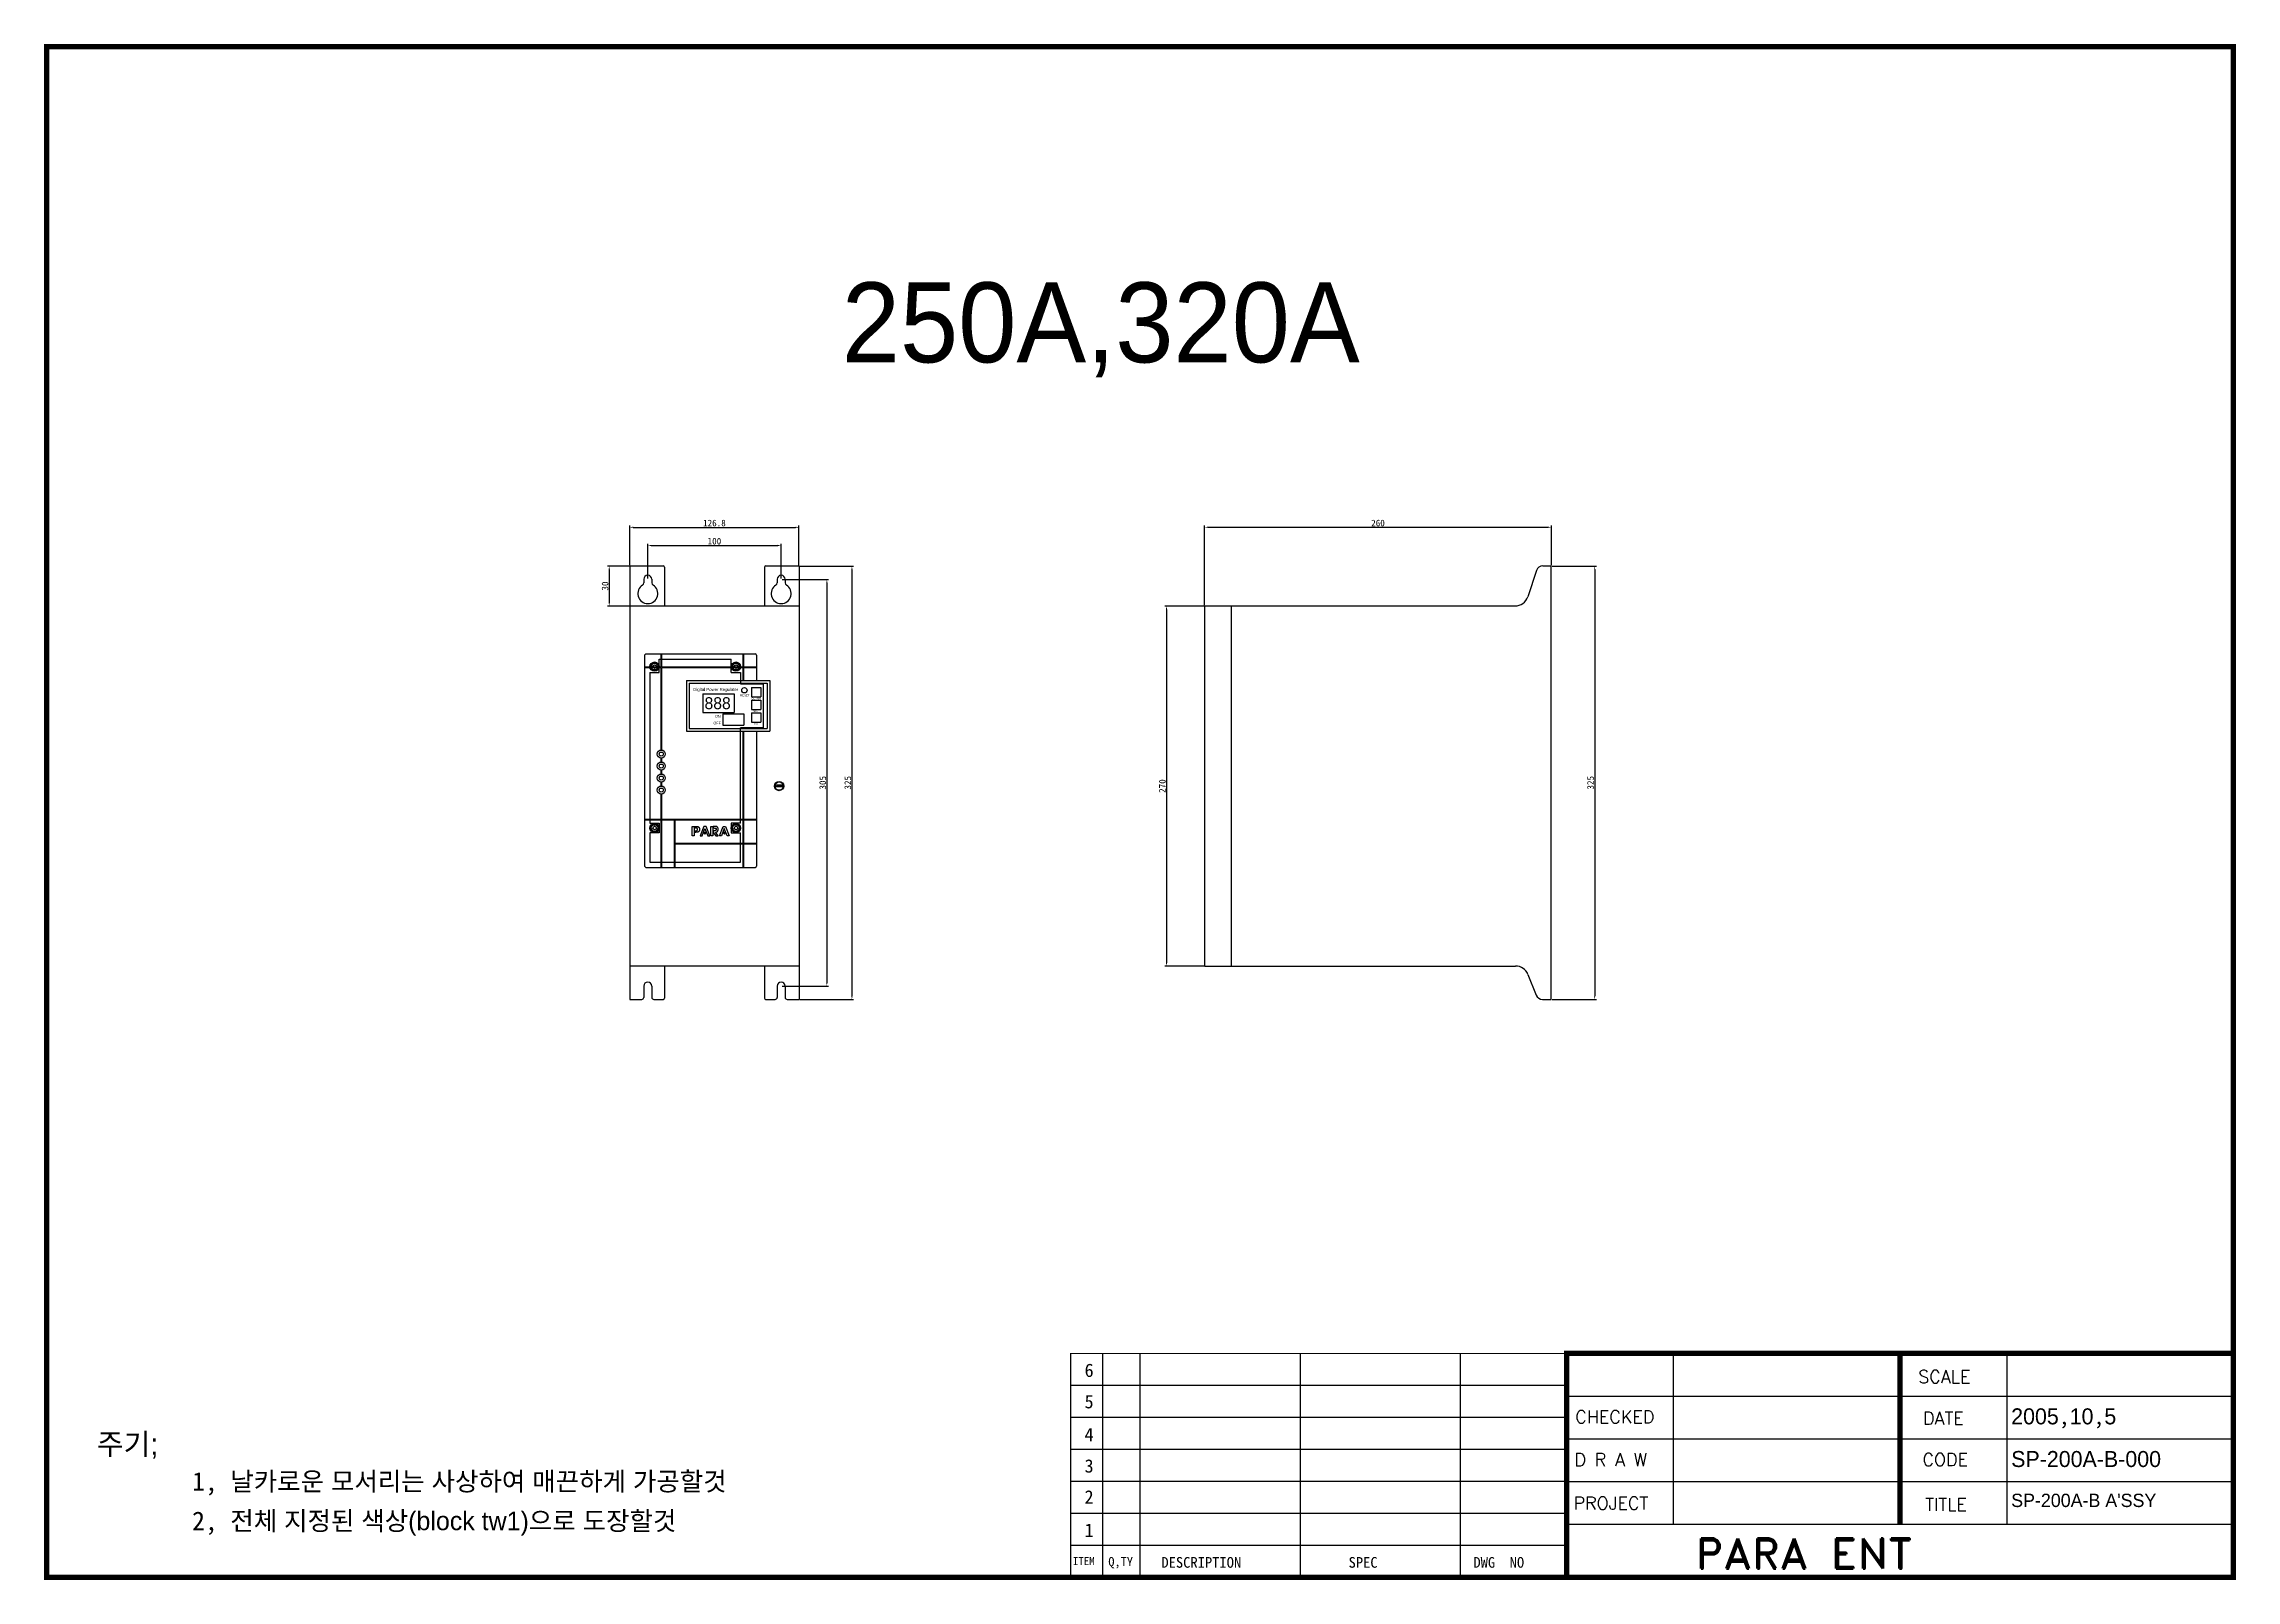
# Model space of a CAD drawing. Header units: millimetres. Extents: x 276 to 1920, y 294 to 1446.
import ezdxf

# ---------------------------------------------------------------- set-up
doc = ezdxf.new("R2010")
doc.units = ezdxf.units.MM
doc.linetypes.add('CENTERLI', pattern=[1, 0.75, -0.0625, 0.125, -0.0625])
doc.styles.add('ROMAND', font='romand', dxfattribs={"width": 1.1, "height": 8})
doc.styles.add('ROMANS', font='romans', dxfattribs={"height": 3})
doc.dimstyles.new('ISO-25', dxfattribs={"dimtxt": 5, "dimasz": 2.5, "dimexe": 1.25, "dimexo": 0.625, "dimtad": 1, "dimdsep": 46, "dimtxsty": 'Standard', "dimcen": 2.5, "dimclrd": 6, "dimclre": 6, "dimclrt": 1, "dimadec": 0, "dimazin": 0, "dimtfac": 1, "dimtmove": 0, "dimatfit": 3, "dimfxl": 1, "dimarcsym": 0})

# ---------------------------------------------------------------- blocks, each defined once
blk = doc.blocks.new('*D4')
at = {"color": 6, "lineweight": -2, "transparency": 16777216}
for p, q in [((842.6, 1054.8), (882.9, 1054.8)), ((881.6, 1052.3), (881.6, 732.3)), ((842.6, 729.8), (882.9, 729.8))]:
    blk.add_line(p, q, dxfattribs=at)
at = {"color": 6, "transparency": 16777216}
for points in [[(881.2, 1052.3), (882, 1052.3), (881.6, 1054.8)], [(881.2, 732.3), (882, 732.3), (881.6, 729.8)]]:
    blk.add_solid(points, dxfattribs=at)
at = {"layer": 'Defpoints', "color": 0, "transparency": 16777216}
for p in [(841.9, 1054.8), (841.9, 729.8), (881.6, 729.8)]:
    blk.add_point(p, dxfattribs=at)
at = {"color": 1, "transparency": 16777216, "insert": (878.5, 892.3), "char_height": 5, "attachment_point": 5, "rotation": 90}
blk.add_mtext('325', dxfattribs=at)
blk = doc.blocks.new('*D3')
at = {"color": 6, "lineweight": -2, "transparency": 16777216}
for p, q in [((829.2, 1044.8), (864.1, 1044.8)), ((862.8, 1042.3), (862.8, 742.3)), ((829.2, 739.8), (864.1, 739.8))]:
    blk.add_line(p, q, dxfattribs=at)
at = {"color": 6, "transparency": 16777216}
for points in [[(862.4, 1042.3), (863.2, 1042.3), (862.8, 1044.8)], [(862.4, 742.3), (863.2, 742.3), (862.8, 739.8)]]:
    blk.add_solid(points, dxfattribs=at)
at = {"layer": 'Defpoints', "color": 0, "transparency": 16777216}
for p in [(828.5, 1044.8), (828.5, 739.8), (862.8, 739.8)]:
    blk.add_point(p, dxfattribs=at)
at = {"color": 1, "transparency": 16777216, "insert": (859.7, 892.3), "char_height": 5, "attachment_point": 5, "rotation": 90}
blk.add_mtext('305', dxfattribs=at)
blk = doc.blocks.new('*D2')
at = {"color": 6, "lineweight": -2, "transparency": 16777216}
for p, q in [((715.1, 1055.5), (715.1, 1085.1)), ((841.9, 1055.5), (841.9, 1085.1)), ((717.6, 1083.8), (839.4, 1083.8))]:
    blk.add_line(p, q, dxfattribs=at)
at = {"color": 6, "transparency": 16777216}
for points in [[(717.6, 1084.3), (717.6, 1083.4), (715.1, 1083.8)], [(839.4, 1084.3), (839.4, 1083.4), (841.9, 1083.8)]]:
    blk.add_solid(points, dxfattribs=at)
at = {"layer": 'Defpoints', "color": 0, "transparency": 16777216}
for p in [(841.9, 1083.8), (715.1, 1054.8), (841.9, 1054.8)]:
    blk.add_point(p, dxfattribs=at)
at = {"color": 1, "transparency": 16777216, "insert": (778.5, 1087), "char_height": 5, "attachment_point": 5}
blk.add_mtext('126.8', dxfattribs=at)
blk = doc.blocks.new('*D1')
at = {"color": 6, "lineweight": -2, "transparency": 16777216}
for p, q in [((728.5, 1045.5), (728.5, 1071.5)), ((731, 1070.2), (826, 1070.2)), ((828.5, 1045.5), (828.5, 1071.5))]:
    blk.add_line(p, q, dxfattribs=at)
at = {"color": 6, "transparency": 16777216}
for points in [[(731, 1070.7), (731, 1069.8), (728.5, 1070.2)], [(826, 1070.7), (826, 1069.8), (828.5, 1070.2)]]:
    blk.add_solid(points, dxfattribs=at)
at = {"layer": 'Defpoints', "color": 0, "transparency": 16777216}
for p in [(828.5, 1070.2), (728.5, 1044.8), (828.5, 1044.8)]:
    blk.add_point(p, dxfattribs=at)
at = {"color": 1, "transparency": 16777216, "insert": (778.5, 1073.4), "char_height": 5, "attachment_point": 5}
blk.add_mtext('100', dxfattribs=at)
blk = doc.blocks.new('*D5')
at = {"color": 6, "lineweight": -2, "transparency": 16777216}
for p, q in [((1146.1, 1025.5), (1146.1, 1085.1)), ((1406.1, 1055.5), (1406.1, 1085.1)), ((1148.6, 1083.9), (1403.6, 1083.9))]:
    blk.add_line(p, q, dxfattribs=at)
at = {"color": 6, "transparency": 16777216}
for points in [[(1148.6, 1084.3), (1148.6, 1083.5), (1146.1, 1083.9)], [(1403.6, 1084.3), (1403.6, 1083.5), (1406.1, 1083.9)]]:
    blk.add_solid(points, dxfattribs=at)
at = {"layer": 'Defpoints', "color": 0, "transparency": 16777216}
for p in [(1406.1, 1083.9), (1406.1, 1054.8), (1146.1, 1024.8)]:
    blk.add_point(p, dxfattribs=at)
at = {"color": 1, "transparency": 16777216, "insert": (1276.1, 1087), "char_height": 5, "attachment_point": 5}
blk.add_mtext('260', dxfattribs=at)
blk = doc.blocks.new('*D6')
at = {"color": 6, "lineweight": -2, "transparency": 16777216}
for p, q in [((1145.4, 1024.8), (1116.3, 1024.8)), ((1117.5, 1022.3), (1117.5, 757.3)), ((1145.4, 754.8), (1116.3, 754.8))]:
    blk.add_line(p, q, dxfattribs=at)
at = {"color": 6, "transparency": 16777216}
for points in [[(1117.1, 1022.3), (1118, 1022.3), (1117.5, 1024.8)], [(1117.1, 757.3), (1118, 757.3), (1117.5, 754.8)]]:
    blk.add_solid(points, dxfattribs=at)
at = {"layer": 'Defpoints', "color": 0, "transparency": 16777216}
for p in [(1146.1, 1024.8), (1117.5, 754.8), (1146.1, 754.8)]:
    blk.add_point(p, dxfattribs=at)
at = {"color": 1, "transparency": 16777216, "insert": (1114.4, 889.8), "char_height": 5, "attachment_point": 5, "rotation": 90}
blk.add_mtext('270', dxfattribs=at)
blk = doc.blocks.new('*D7')
at = {"color": 6, "lineweight": -2, "transparency": 16777216}
for p, q in [((1406.7, 1054.8), (1439.9, 1054.8)), ((1438.6, 1052.3), (1438.6, 732.3)), ((1406.7, 729.8), (1439.9, 729.8))]:
    blk.add_line(p, q, dxfattribs=at)
at = {"color": 6, "transparency": 16777216}
for points in [[(1438.2, 1052.3), (1439, 1052.3), (1438.6, 1054.8)], [(1438.2, 732.3), (1439, 732.3), (1438.6, 729.8)]]:
    blk.add_solid(points, dxfattribs=at)
at = {"layer": 'Defpoints', "color": 0, "transparency": 16777216}
for p in [(1406.1, 1054.8), (1406.1, 729.8), (1438.6, 729.8)]:
    blk.add_point(p, dxfattribs=at)
at = {"color": 1, "transparency": 16777216, "insert": (1435.5, 892.3), "char_height": 5, "attachment_point": 5, "rotation": 90}
blk.add_mtext('325', dxfattribs=at)
blk = doc.blocks.new('*D122')
at = {"color": 6, "lineweight": -2, "transparency": 16777216}
for p, q in [((714.5, 1054.8), (698.3, 1054.8)), ((699.6, 1052.3), (699.6, 1027.3)), ((714.5, 1024.8), (698.3, 1024.8))]:
    blk.add_line(p, q, dxfattribs=at)
at = {"color": 6, "transparency": 16777216}
for points in [[(699.2, 1052.3), (700, 1052.3), (699.6, 1054.8)], [(699.2, 1027.3), (700, 1027.3), (699.6, 1024.8)]]:
    blk.add_solid(points, dxfattribs=at)
at = {"layer": 'Defpoints', "color": 0, "transparency": 16777216}
for p in [(715.1, 1054.8), (699.6, 1024.8), (715.1, 1024.8)]:
    blk.add_point(p, dxfattribs=at)
at = {"color": 1, "transparency": 16777216, "insert": (696.5, 1039.8), "char_height": 5, "attachment_point": 5, "rotation": 90}
blk.add_mtext('30', dxfattribs=at)

msp = doc.modelspace()

# ---------------------------------------------------------------- linework, layer by layer
for p, q in [((715.147, 1054.843), (715.147, 729.843)), ((715.147, 1054.843), (740.147, 1054.843)), ((741.147, 1053.843), (741.147, 1024.843)), ((815.947, 1053.843), (815.947, 1024.843)), ((816.947, 1054.843), (841.947, 1054.843)), ((841.947, 1054.843), (841.947, 729.843)), ((1399.669, 1054.843), (1406.065, 1054.843)), ((725.547, 1044.841), (725.547, 1042.241)), ((731.547, 1044.841), (731.547, 1042.241)), ((825.547, 1044.841), (825.547, 1042.241)), ((831.547, 1044.841), (831.547, 1042.241)), ((1394.925, 1051.424), (1388.344, 1031.681)), ((715.147, 1024.843), (841.947, 1024.843)), ((1146.065, 1024.843), (1146.065, 754.843)), ((1146.065, 1024.843), (1378.857, 1024.843)), ((1166.065, 1024.843), (1166.065, 754.843)), ((829.995, 890.44), (823.899, 890.44)), ((829.995, 889.246), (823.899, 889.246)), ((841.947, 754.843), (715.147, 754.843)), ((725.547, 739.843), (725.547, 731.343)), ((731.547, 739.843), (731.547, 731.343)), ((741.147, 754.843), (741.147, 730.843)), ((815.947, 754.843), (815.947, 730.843)), ((825.547, 739.843), (825.547, 731.343)), ((831.547, 739.843), (831.547, 731.343)), ((1146.065, 754.843), (1379.295, 754.843)), ((1388.58, 748.557), (1394.808, 732.986)), ((715.147, 729.843), (724.047, 729.843)), ((733.047, 729.843), (740.147, 729.843)), ((816.947, 729.843), (824.047, 729.843)), ((833.047, 729.843), (841.947, 729.843)), ((1399.45, 729.843), (1406.065, 729.843))]:
    msp.add_line(p, q)
at = {"ltscale": 10}
msp.add_line((1406.065, 729.843), (1406.065, 1054.843), dxfattribs=at)
at = {"color": 0, "linetype": 'Continuous'}
for p, q in [((726.147, 987.843), (726.147, 829.843)), ((727.147, 988.843), (809.147, 988.843)), ((738.397, 988.843), (738.397, 979.093)), ((738.897, 988.843), (738.897, 979.093)), ((799.897, 988.843), (799.897, 979.093)), ((800.397, 988.843), (800.397, 979.093)), ((810.147, 987.843), (810.147, 968.843)), ((726.147, 979.093), (738.397, 979.093)), ((726.147, 978.593), (738.397, 978.593)), ((738.397, 978.593), (738.397, 916.832)), ((738.897, 979.093), (799.897, 979.093)), ((738.897, 978.593), (738.897, 916.832)), ((738.897, 978.593), (799.897, 978.593)), ((799.897, 978.593), (799.897, 968.843)), ((800.397, 979.093), (810.147, 979.093)), ((800.397, 978.593), (800.397, 968.843)), ((800.397, 978.593), (810.147, 978.593)), ((757.647, 968.843), (820.147, 968.843)), ((757.647, 968.843), (757.647, 930.843)), ((759.647, 966.843), (818.147, 966.843)), ((759.647, 966.843), (759.647, 932.843)), ((769.847, 958.843), (793.347, 958.843)), ((769.847, 958.843), (769.847, 944.843)), ((793.347, 958.843), (793.347, 944.843)), ((806.347, 963.643), (813.347, 963.643)), ((806.347, 963.643), (806.347, 956.643)), ((806.347, 956.643), (813.347, 956.643)), ((806.347, 954.143), (813.347, 954.143)), ((806.347, 954.143), (806.347, 947.143)), ((813.347, 963.643), (813.347, 956.643)), ((813.347, 954.143), (813.347, 947.143)), ((818.147, 966.843), (818.147, 932.843)), ((820.147, 968.843), (820.147, 930.843)), ((769.847, 944.843), (793.347, 944.843)), ((784.847, 943.843), (800.647, 943.843)), ((784.847, 943.843), (784.847, 935.343)), ((800.647, 943.843), (800.647, 935.343)), ((806.347, 947.143), (813.347, 947.143)), ((806.347, 944.643), (813.347, 944.643)), ((806.347, 944.643), (806.347, 937.643)), ((806.347, 937.643), (813.347, 937.643)), ((813.347, 944.643), (813.347, 937.643)), ((757.647, 930.843), (820.147, 930.843)), ((759.647, 932.843), (818.147, 932.843)), ((784.847, 935.343), (800.647, 935.343)), ((799.897, 930.843), (799.897, 865.093)), ((800.397, 930.843), (800.397, 865.093)), ((810.147, 930.843), (810.147, 829.843)), ((738.397, 910.853), (738.397, 907.832)), ((738.897, 910.853), (738.897, 907.832)), ((738.397, 901.853), (738.397, 898.832)), ((738.397, 892.853), (738.397, 889.832)), ((738.897, 901.853), (738.897, 898.832)), ((738.897, 892.853), (738.897, 889.832)), ((738.397, 883.853), (738.397, 865.093)), ((738.897, 883.853), (738.897, 865.093)), ((726.147, 865.093), (738.397, 865.093)), ((726.147, 864.593), (738.397, 864.593)), ((738.397, 864.593), (738.397, 828.843)), ((738.897, 865.093), (799.897, 865.093)), ((738.897, 864.593), (738.897, 828.843)), ((738.897, 864.593), (748.397, 864.593)), ((748.397, 864.593), (748.397, 828.843)), ((748.897, 864.593), (748.897, 847.093)), ((748.897, 864.593), (799.897, 864.593)), ((799.897, 864.593), (799.897, 847.093)), ((800.397, 865.093), (810.147, 865.093)), ((800.397, 864.593), (800.397, 847.093)), ((800.397, 864.593), (810.147, 864.593)), ((748.897, 847.093), (799.897, 847.093)), ((748.897, 846.593), (799.897, 846.593)), ((748.897, 846.593), (748.897, 828.843)), ((799.897, 846.593), (799.897, 828.843)), ((800.397, 847.093), (810.147, 847.093)), ((800.397, 846.593), (800.397, 828.843)), ((800.397, 846.593), (810.147, 846.593)), ((727.147, 828.843), (809.147, 828.843))]:
    msp.add_line(p, q, dxfattribs=at)
at = {"color": 0, "linetype": 'Continuous', "ltscale": 0.4}
for p, q in [((800.147, 988.843), (800.147, 968.843)), ((800.147, 930.843), (800.147, 828.843)), ((726.147, 864.843), (810.147, 864.843)), ((748.647, 865.093), (748.647, 828.843)), ((748.397, 846.843), (810.147, 846.843))]:
    msp.add_line(p, q, dxfattribs=at)
at = {"color": 0, "linetype": 'Continuous', "ltscale": 0.3}
for p, q in [((730.147, 974.843), (730.147, 862.043)), ((730.147, 974.843), (730.147, 862.043)), ((730.147, 974.843), (737.147, 974.843)), ((730.147, 974.843), (737.147, 974.843)), ((737.147, 984.843), (791.147, 984.843)), ((737.147, 984.843), (791.147, 984.843)), ((737.147, 974.843), (737.147, 984.843)), ((737.147, 974.843), (737.147, 984.843)), ((791.147, 974.843), (791.147, 984.843)), ((791.147, 974.843), (791.147, 984.843)), ((791.147, 974.843), (798.147, 974.843)), ((791.147, 974.843), (798.147, 974.843)), ((798.147, 974.843), (798.147, 966.343)), ((798.147, 974.843), (798.147, 966.343)), ((798.147, 966.343), (815.147, 966.343)), ((798.147, 966.343), (815.147, 966.343)), ((815.147, 966.343), (815.147, 933.343)), ((815.147, 966.343), (815.147, 933.343)), ((798.147, 862.043), (798.147, 933.343)), ((798.147, 862.043), (798.147, 933.343)), ((815.147, 933.343), (798.147, 933.343)), ((815.147, 933.343), (798.147, 933.343)), ((730.147, 862.043), (737.147, 862.043)), ((730.147, 862.043), (737.147, 862.043)), ((737.147, 862.043), (737.147, 854.643)), ((737.147, 862.043), (737.147, 854.643)), ((791.147, 862.043), (791.147, 854.643)), ((791.147, 862.043), (791.147, 854.643)), ((798.147, 862.043), (791.147, 862.043)), ((798.147, 862.043), (791.147, 862.043)), ((737.147, 854.643), (730.147, 854.643)), ((737.147, 854.643), (730.147, 854.643)), ((730.147, 854.643), (730.147, 832.843)), ((730.147, 854.643), (730.147, 832.843)), ((791.147, 854.643), (798.147, 854.643)), ((791.147, 854.643), (798.147, 854.643)), ((798.147, 832.843), (798.147, 854.643)), ((798.147, 832.843), (798.147, 854.643)), ((730.147, 832.843), (798.147, 832.843)), ((730.147, 832.843), (798.147, 832.843))]:
    msp.add_line(p, q, dxfattribs=at)
at = {"linetype": 'CENTERLI'}
msp.add_line((829.995, 889.843), (823.899, 889.843), dxfattribs=at)
at = {"color": 5}
for p, q in [((1069.632, 464.355), (1069.632, 296.355)), ((1097.632, 464.355), (1097.632, 296.355)), ((1217.632, 464.355), (1217.632, 296.355)), ((1337.632, 464.355), (1337.632, 296.355)), ((1497.632, 336.355), (1497.632, 464.355)), ((1747.632, 464.355), (1747.632, 336.355)), ((1417.632, 440.355), (1045.632, 440.355)), ((1417.632, 432.355), (1917.632, 432.355)), ((1417.632, 416.355), (1045.632, 416.355)), ((1417.632, 400.355), (1917.632, 400.355)), ((1417.632, 392.355), (1045.632, 392.355)), ((1417.632, 368.355), (1045.632, 368.355)), ((1417.632, 368.355), (1917.632, 368.355)), ((1417.632, 344.355), (1045.632, 344.355)), ((1417.632, 336.355), (1917.632, 336.355)), ((1417.632, 320.355), (1045.632, 320.355))]:
    msp.add_line(p, q, dxfattribs=at)
at = {"color": 5, "const_width": 4}
for points in [[(277.632, 296.355), (1917.632, 296.355), (1917.632, 1444.355), (277.632, 1444.355), (277.632, 296.355)], [(1917.632, 464.355), (1417.632, 464.355), (1417.632, 296.355)], [(1667.632, 464.355), (1667.632, 336.355)]]:
    msp.add_lwpolyline(points, dxfattribs=at)
at = {"color": 0, "linetype": 'Continuous'}
for points in [[(763.3, 859.583), (763.3, 852.371), (761.849, 852.371), (761.849, 859.583)], [(763.613, 856.309), (764.097, 856.309), (764.491, 856.316), (764.814, 856.337), (764.949, 856.353), (765.066, 856.373), (765.118, 856.384), (765.165, 856.396), (765.208, 856.409), (765.247, 856.422), (765.317, 856.453), (765.351, 856.47), (765.384, 856.487), (765.415, 856.506), (765.446, 856.526), (765.476, 856.547), (765.505, 856.568), (765.533, 856.591), (765.56, 856.615), (765.586, 856.64), (765.611, 856.666), (765.635, 856.692), (765.658, 856.72), (765.68, 856.749), (765.701, 856.779), (765.721, 856.809), (765.74, 856.841), (765.757, 856.873), (765.773, 856.905), (765.788, 856.938), (765.801, 856.972), (765.814, 857.006), (765.825, 857.041), (765.834, 857.077), (765.843, 857.113), (765.85, 857.15), (765.855, 857.187), (765.863, 857.264), (765.866, 857.343), (765.865, 857.392), (765.862, 857.44), (765.858, 857.487), (765.851, 857.532), (765.843, 857.577), (765.833, 857.62), (765.821, 857.663), (765.808, 857.704), (765.793, 857.745), (765.775, 857.784), (765.756, 857.822), (765.736, 857.859), (765.713, 857.895), (765.689, 857.93), (765.663, 857.964), (765.635, 857.996), (765.605, 858.028), (765.575, 858.058), (765.544, 858.086), (765.512, 858.113), (765.478, 858.138), (765.444, 858.162), (765.409, 858.185), (765.373, 858.205), (765.336, 858.225), (765.298, 858.243), (765.259, 858.259), (765.219, 858.274), (765.178, 858.287), (765.136, 858.299), (765.094, 858.309), (765.05, 858.318), (764.977, 858.33), (764.887, 858.34), (764.658, 858.355), (764.003, 858.368), (763.613, 858.368), (763.613, 859.583), (764.181, 859.583), (765.276, 859.556), (765.65, 859.522), (765.794, 859.5), (765.855, 859.488), (765.909, 859.475), (765.985, 859.453), (766.06, 859.428), (766.134, 859.4), (766.206, 859.37), (766.276, 859.336), (766.345, 859.299), (766.412, 859.26), (766.477, 859.217), (766.541, 859.171), (766.604, 859.123), (766.664, 859.071), (766.724, 859.017), (766.781, 858.959), (766.837, 858.899), (766.892, 858.835), (766.945, 858.769), (766.995, 858.7), (767.043, 858.628), (767.087, 858.554), (767.127, 858.477), (767.165, 858.398), (767.199, 858.317), (767.23, 858.233), (767.258, 858.146), (767.282, 858.057), (767.303, 857.966), (767.321, 857.872), (767.336, 857.776), (767.356, 857.575), (767.362, 857.365), (767.358, 857.203), (767.347, 857.046), (767.328, 856.897), (767.302, 856.754), (767.268, 856.618), (767.227, 856.488), (767.203, 856.426), (767.178, 856.365), (767.151, 856.306), (767.121, 856.249), (767.059, 856.139), (766.993, 856.035), (766.923, 855.937), (766.848, 855.845), (766.77, 855.759), (766.687, 855.68), (766.601, 855.606), (766.51, 855.539), (766.417, 855.477), (766.324, 855.42), (766.23, 855.369), (766.136, 855.324), (766.042, 855.284), (765.947, 855.249), (765.852, 855.22), (765.756, 855.197), (765.619, 855.173), (765.467, 855.152), (765.119, 855.119), (764.248, 855.094), (763.613, 855.094)], [(771.384, 857.906), (773.474, 852.371), (775.058, 852.371), (772.179, 859.583), (770.602, 859.583), (767.823, 852.371), (769.38, 852.371)], [(777.285, 859.583), (777.285, 852.371), (775.834, 852.371), (775.834, 859.583)], [(779.209, 855.127), (779.497, 855.157), (779.741, 855.197), (779.837, 855.22), (779.932, 855.249), (780.027, 855.284), (780.121, 855.324), (780.215, 855.369), (780.309, 855.42), (780.402, 855.477), (780.495, 855.539), (780.586, 855.606), (780.672, 855.68), (780.755, 855.759), (780.833, 855.845), (780.908, 855.937), (780.978, 856.035), (781.044, 856.139), (781.106, 856.249), (781.136, 856.306), (781.163, 856.365), (781.188, 856.426), (781.212, 856.488), (781.253, 856.618), (781.287, 856.754), (781.313, 856.897), (781.332, 857.046), (781.343, 857.203), (781.347, 857.365), (781.341, 857.575), (781.321, 857.776), (781.306, 857.872), (781.288, 857.966), (781.267, 858.057), (781.243, 858.146), (781.215, 858.233), (781.184, 858.317), (781.15, 858.398), (781.112, 858.477), (781.072, 858.554), (781.028, 858.628), (780.98, 858.7), (780.93, 858.769), (780.877, 858.835), (780.822, 858.899), (780.766, 858.959), (780.709, 859.017), (780.649, 859.071), (780.589, 859.123), (780.526, 859.171), (780.462, 859.217), (780.397, 859.26), (780.33, 859.299), (780.261, 859.336), (780.191, 859.37), (780.119, 859.4), (780.045, 859.428), (779.971, 859.453), (779.894, 859.475), (779.84, 859.488), (779.779, 859.5), (779.635, 859.522), (779.261, 859.556), (778.166, 859.583), (777.598, 859.583), (777.598, 858.368), (777.988, 858.368), (778.643, 858.355), (778.872, 858.34), (778.962, 858.33), (779.035, 858.318), (779.079, 858.309), (779.122, 858.299), (779.163, 858.287), (779.204, 858.274), (779.244, 858.259), (779.283, 858.243), (779.321, 858.225), (779.358, 858.205), (779.394, 858.185), (779.429, 858.162), (779.463, 858.138), (779.497, 858.113), (779.529, 858.086), (779.56, 858.058), (779.59, 858.028), (779.62, 857.996), (779.648, 857.964), (779.674, 857.93), (779.698, 857.895), (779.721, 857.859), (779.742, 857.822), (779.76, 857.784), (779.778, 857.745), (779.793, 857.704), (779.807, 857.663), (779.818, 857.62), (779.828, 857.577), (779.836, 857.532), (779.843, 857.487), (779.847, 857.44), (779.85, 857.392), (779.851, 857.343), (779.848, 857.264), (779.845, 857.225), (779.84, 857.187), (779.835, 857.15), (779.828, 857.113), (779.819, 857.077), (779.81, 857.041), (779.799, 857.006), (779.786, 856.972), (779.773, 856.938), (779.758, 856.905), (779.742, 856.873), (779.725, 856.841), (779.706, 856.809), (779.686, 856.779), (779.665, 856.749), (779.643, 856.72), (779.62, 856.692), (779.596, 856.666), (779.571, 856.64), (779.545, 856.615), (779.518, 856.591), (779.49, 856.568), (779.461, 856.547), (779.431, 856.526), (779.401, 856.506), (779.369, 856.487), (779.336, 856.47), (779.302, 856.453), (779.232, 856.422), (779.193, 856.409), (779.15, 856.396), (779.103, 856.384), (779.051, 856.373), (778.934, 856.353), (778.799, 856.337), (778.476, 856.316), (778.082, 856.309), (777.598, 856.309), (777.598, 855.094), (779.608, 852.371), (781.347, 852.371)], [(785.921, 857.906), (783.916, 852.371), (782.36, 852.371), (785.139, 859.583), (786.715, 859.583), (789.594, 852.371), (788.011, 852.371)]]:
    msp.add_lwpolyline(points, close=True, dxfattribs=at)
at = {"color": 1, "linetype": 'Continuous'}
for points in [[(771.417, 853.623), (772.274, 855.107), (770.56, 855.107)], [(785.986, 853.623), (786.843, 855.107), (785.129, 855.107)]]:
    msp.add_lwpolyline(points, close=True, dxfattribs=at)
at = {"color": 5, "ltscale": 2, "const_width": 0.8}
msp.add_lwpolyline([(1417.632, 464.355), (1045.632, 464.355), (1045.632, 296.355)], dxfattribs=at)
at = {"color": 0, "linetype": 'Continuous', "ltscale": 0.4}
for centre, radius in [((733.647, 979.343), 3.5), ((733.647, 979.343), 2.5), ((733.647, 979.343), 1.35), ((794.647, 979.343), 3.5), ((794.647, 979.343), 2.5), ((794.647, 979.343), 1.35), ((733.647, 858.343), 3.5), ((733.647, 858.343), 2.5), ((733.647, 858.343), 1.35), ((794.647, 858.343), 3.5), ((794.647, 858.343), 2.5), ((794.647, 858.343), 1.35)]:
    msp.add_circle(centre, radius, dxfattribs=at)
at = {"color": 0, "linetype": 'Continuous', "ltscale": 0.3}
for centre in [(733.647, 979.343), (794.647, 979.343), (733.647, 858.343), (794.647, 858.343)]:
    msp.add_circle(centre, 3, dxfattribs=at)
at = {"color": 0, "linetype": 'Continuous'}
for centre, radius in [((800.947, 961.643), 2), ((738.647, 913.843), 3), ((738.647, 904.843), 3), ((738.647, 913.843), 1.5), ((738.647, 904.843), 1.5), ((738.647, 895.843), 3), ((738.647, 886.843), 3), ((738.647, 895.843), 1.5), ((738.647, 886.843), 1.5)]:
    msp.add_circle(centre, radius, dxfattribs=at)
for radius in [3.5, 3.175]:
    msp.add_circle((826.947, 889.843), radius)
for centre, radius, start, end in [((740.147, 1053.843), 1, 0, 90), ((816.947, 1053.843), 1, 90, 180), ((1399.669, 1049.843), 5, 90, 161.565051), ((728.547, 1034.163), 7.5, 121.756864, 58.243136), ((723.547, 1042.241), 2, 301.756864, 0), ((728.547, 1044.841), 3, 0, 180), ((733.547, 1042.241), 2, 180, 238.243136), ((828.547, 1034.163), 7.5, 121.756864, 58.243136), ((823.547, 1042.241), 2, 301.756864, 0), ((828.547, 1044.841), 3, 0, 180), ((833.547, 1042.241), 2, 180, 238.243136), ((1378.857, 1034.843), 10, 270, 341.565051), ((728.547, 739.843), 3, 0, 180), ((828.547, 739.843), 3, 0, 180), ((1379.295, 744.843), 10, 21.801409, 90), ((724.047, 731.343), 1.5, 270, 0), ((733.047, 731.343), 1.5, 180, 270), ((740.147, 730.843), 1, 270, 0), ((816.947, 730.843), 1, 180, 270), ((824.047, 731.343), 1.5, 270, 0), ((833.047, 731.343), 1.5, 180, 270), ((1399.45, 734.843), 5, 201.801409, 270)]:
    msp.add_arc(centre, radius, start, end)
for centre, start, end in [((727.147, 987.843), 90, 180), ((809.147, 987.843), 0, 90), ((727.147, 829.843), 180, 270), ((809.147, 829.843), 270, 0)]:
    msp.add_arc(centre, 1, start, end, dxfattribs=at)

# ---------------------------------------------------------------- texts
at = {"color": 5, "style": 'ROMANS'}
for s, p in [('SCALE', (1681.305, 442.107)), ('CHECKED', (1424.086, 411.994)), ('DATE', (1684.892, 410.95)), ('D R A W', (1423.434, 379.887)), ('CODE', (1684.404, 379.962)), ('PROJECT', (1422.793, 347.242)), ('TITLE', (1686.446, 346.312))]:
    msp.add_text(s, height=9.6, dxfattribs=at).set_placement(p)
at = {"color": 5, "style": 'ROMAND', "width": 1.1}
msp.add_text('PARA ENT', height=22.4, dxfattribs=at).set_placement((1514.159, 303.08))
at = {"ltscale": 10, "insert": (874.003, 1267.493), "char_height": 60, "width": 458.52725, "attachment_point": 1}
msp.add_mtext('{\\fGulim|b0|i0|c129|p49;250A,320A}', dxfattribs=at)
at = {"attachment_point": 1}
for s, insert, char_height, width in [('{\\fSwis721 BT|b0|i0|c0|p34;Digital\\f??|b0|i0|c0|p49; \\fSwis721 BT|b0|i0|c0|p34;Power Regulater}', (762.609, 963.369), 2.3, 35.1239), ('{\\fGulim|b0|i0|c129|p50;888}', (771.083, 956.44), 9, 20.7472), ('{\\f@ￇ\uffd1ￄￄﾹ\uffd9ￅ\uffc1|b0|i0|c129|p18;RESET}', (797.802, 958.561), 1.5, 6.6627), ('{\\f@ￇ\uffd1ￄￄﾹ\uffd9ￅ\uffc1|b0|i0|c129|p18;OUTPUT}', (806.423, 956.112), 1.2, 6.6627), ('{\\f@ￇ\uffd1ￄￄﾹ\uffd9ￅ\uffc1|b0|i0|c129|p18;OFF}', (777.755, 938.046), 2, 6.6627), ('{\\f@ￇ\uffd1ￄￄﾹ\uffd9ￅ\uffc1|b0|i0|c129|p18;ON}', (778.926, 943.191), 2, 5.3252), ('{\\f@ￇ\uffd1ￄￄﾹ\uffd9ￅ\uffc1|b0|i0|c129|p18;SOFT}', (807.542, 946.612), 1.2, 4.62851), ('{\\f@ￇ\uffd1ￄￄﾹ\uffd9ￅ\uffc1|b0|i0|c129|p18;O.C}', (808.348, 937.112), 1.2, 2.88258), ('{\\fﾱﾼﾸﾲ|b0|i0|c129|p50;주기;}', (315.356, 404.334), 16, 60), ('1, {\\fﾱﾼﾸﾲ|b0|i0|c129|p50;날카로운 모서리는 사상하여 매끈하게 가공할것}', (386.885, 375.429), 14, 600), ('2, {\\fﾱﾼﾸﾲ|b0|i0|c129|p50;전체 지정된 색상(block tw1)으로 도장할것}', (386.885, 345.81), 14, 600)]:
    msp.add_mtext(s, dxfattribs=dict(at, insert=insert, char_height=char_height, width=width))
at = {"color": 5, "attachment_point": 1}
for s, insert, char_height, width in [('6', (1056.061, 456.731), 10, 13.174), ('5', (1056.061, 433.193), 10, 13.174), ('{\\fﾱﾼﾸﾲ|b0|i0|c129|p49;2005},{\\fﾱﾼﾸﾲ|b0|i0|c129|p49;10},{\\fﾱﾼﾸﾲ|b0|i0|c129|p49;5}', (1750.918, 423.181), 12, 160.04), ('4', (1056.061, 408.535), 10, 13.174), ('3', (1056.061, 384.997), 10, 13.174), ('{\\fﾱﾼﾸﾲ|b0|i0|c129|p50;SP-200A-B-000}', (1750.918, 391.181), 12, 160.04), ('2', (1056.061, 361.74), 10, 13.174), ("{\\fﾱﾼﾸﾲ|b0|i0|c129|p50;SP-200A-B A'SSY}", (1750.918, 359.181), 10, 160.04), ('1', (1056.061, 336.802), 10, 13.174), ('ITEM', (1047.298, 311.679), 6, 8), ('Q,TY', (1073.873, 311.679), 6.8, 20), ('DESCRIPTION', (1113.669, 311.679), 8, 40), ('SPEC', (1254.039, 311.679), 8, 40), ('DWG  NO', (1347.642, 311.679), 8, 60)]:
    msp.add_mtext(s, dxfattribs=dict(at, insert=insert, char_height=char_height, width=width))

# ---------------------------------------------------------------- dimensions: what is measured, and where the dimension line sits
for base, p1, p2, picture, middle in [((841.947, 1083.835), (715.147, 1054.843), (841.947, 1054.843), '*D2', (778.547, 1086.96)), ((1406.065, 1083.87), (1146.065, 1024.843), (1406.065, 1054.843), '*D5', (1276.065, 1086.995)), ((828.547, 1070.239), (728.547, 1044.841), (828.547, 1044.841), '*D1', (778.547, 1073.364))]:
    dim = msp.add_linear_dim(base=base, p1=p1, p2=p2, dimstyle='ISO-25')
    dim.commit()
    dim.dimension.update_dxf_attribs({"geometry": picture, "text_midpoint": middle})
for base, p1, p2, picture, middle in [((699.593, 1024.843), (715.147, 1054.843), (715.147, 1024.843), '*D122', (696.468, 1039.843)), ((881.62, 729.843), (841.947, 1054.843), (841.947, 729.843), '*D4', (878.495, 892.343)), ((1438.616, 729.843), (1406.065, 1054.843), (1406.065, 729.843), '*D7', (1435.491, 892.343)), ((862.812, 739.843), (828.547, 1044.841), (828.547, 739.843), '*D3', (859.687, 892.342)), ((1117.545, 754.843), (1146.065, 1024.843), (1146.065, 754.843), '*D6', (1114.42, 889.843))]:
    dim = msp.add_linear_dim(base=base, p1=p1, p2=p2, angle=90, dimstyle='ISO-25')
    dim.commit()
    dim.dimension.update_dxf_attribs({"geometry": picture, "text_midpoint": middle})

doc.saveas('drawing.dxf')
